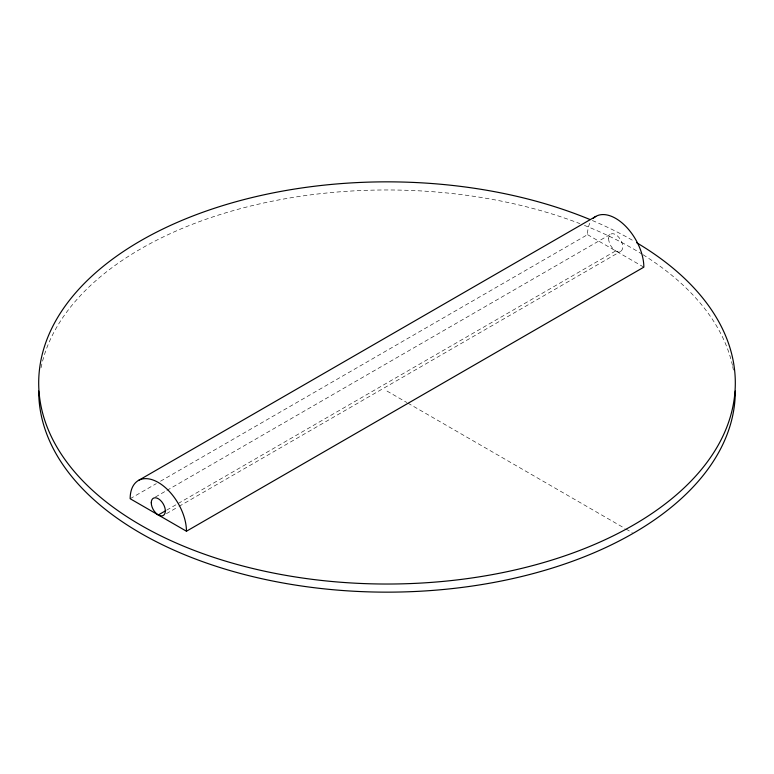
<?xml version="1.0" encoding="UTF-8"?>
<svg xmlns="http://www.w3.org/2000/svg" width="774" height="774" viewBox="0 0 774 774"><rect width="100%" height="100%" fill="white"/><g stroke="black" fill="none" stroke-linecap="round" stroke-linejoin="round"><path stroke-width="0.58" stroke-dasharray="3.87 2.9" d="M130.158 498.717L156.329 483.615M160.508 481.196L587.543 234.648A39.803 22.978 60 0 1 590.726 221.47M155.429 497.024L165.888 490.977M166.932 490.377L610.715 234.154M166.681 510.134L177.149 504.097M178.194 503.487L615.698 250.902M166.42 513.655L177.933 507.009M178.978 506.399L620.671 251.395M587.543 234.648L643.842 267.156M387 391.063L406.824 402.509M407.869 403.109L624.937 528.439M625.982 529.039L632.242 532.647M41.051 367.737A348.3 201.085 0 0 1 579.852 223.609M584.438 225.398A348.3 201.085 0 0 1 641.956 254.056M643.02 254.723A348.3 201.085 0 0 1 732.456 365.396M732.707 366.566A348.3 201.085 0 0 1 733.394 370.069M592.362 220.522A348.3 201.085 0 0 1 633.287 240.743M608.654 238.711A9.956 5.747 60 0 0 619.21 251.84A9.956 5.747 60 0 0 619.21 237.773A9.956 5.747 60 0 0 608.654 238.711"/><path stroke-width="1.16" d="M138.401 480.499L595.786 216.43M158.302 514.971L165.636 510.743M186.457 531.225A39.803 22.978 60 0 0 158.302 482.473A39.803 22.978 60 0 0 130.158 498.717L186.457 531.225L643.842 267.156A39.803 22.978 60 0 0 624.744 225.35A39.803 22.978 60 0 0 593.368 218.22M735.3 391.063A348.3 201.085 0 0 1 387 592.149A348.3 201.085 0 0 1 38.7 391.063M636.567 242.668A348.3 201.085 0 0 1 492.303 574.618A348.3 201.085 0 0 1 43.025 351.348A348.3 201.085 0 0 1 590.107 219.574M151.269 502.781A9.956 5.747 60 0 0 161.824 515.919A9.956 5.747 60 0 0 161.824 501.842A9.956 5.747 60 0 0 151.269 502.781"/></g></svg>
